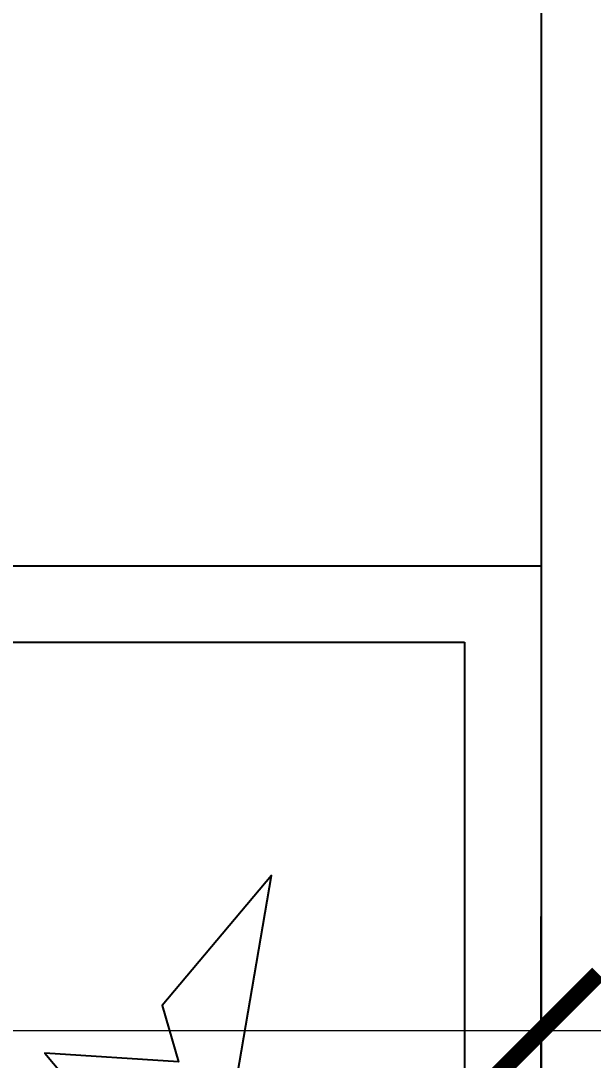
# Model space of a CAD drawing. Header units: millimetres. Extents: x 92928 to 223128, y -11456 to 21098.
# Drawn here: x 185891.9 to 186041.8, y 12718.1 to 12990.4 of the extents above; entities that cross this region are included whole.
import ezdxf

# ---------------------------------------------------------------- set-up
doc = ezdxf.new("R2010")
doc.units = ezdxf.units.MM
doc.layers.get('Defpoints').update_dxf_attribs({"color": 250})
doc.layers.add('_ACM-A-ANNO-DIMS', color=2, linetype='Continuous', lineweight=13)
doc.layers.add('_ACM-A-ANNO-DIMS @ 15', color=2, linetype='Continuous', lineweight=13)
doc.layers.add('I-PL-IDS-MILL', color=40, linetype='Continuous')
doc.styles.add('Arial', font='ARIALUNI.ttf')
doc.dimstyles.new('Aec-Arch-M-注释性', dxfattribs={"dimscale": 2, "dimtxt": 2.5, "dimasz": 2, "dimexe": 2, "dimexo": 2, "dimgap": 0.8, "dimtad": 1, "dimdec": 0, "dimrnd": 5, "dimzin": 3, "dimdsep": 46, "dimtxsty": 'Arial', "dimblk": 'WALL TYPE$0$_ArchTick', "dimcen": 2.5, "dimdle": 2, "dimclrd": 256, "dimclrt": 256, "dimazin": 2, "dimtfac": 0.75, "dimtdec": 0, "dimtix": 1, "dimtmove": 2, "dimatfit": 2, "dimfxl": 5, "dimfxlon": 1, "dimtolj": 1, "dimtzin": 0, "dimlwd": -1, "dimarcsym": 0})

# ---------------------------------------------------------------- blocks, each defined once
blk = doc.blocks.new('WALL TYPE$0$_ArchTick')
at = {"color": 0, "linetype": 'ByBlock', "const_width": 0.15}
blk.add_lwpolyline([(-0.5, -0.5), (0.5, 0.5)], dxfattribs=at)
blk = doc.blocks.new('*D352')
at = {"layer": '_ACM-A-ANNO-DIMS', "transparency": 16777216}
blk.add_line((168650.71, 20715.74), (168650.71, 20865.74), dxfattribs=at)
at = {"layer": '_ACM-A-ANNO-DIMS', "color": 0, "lineweight": -2, "transparency": 16777216}
for p, q in [((168575.71, 20835.74), (168680.71, 20835.74)), ((168575.71, 20745.74), (168680.71, 20745.74))]:
    blk.add_line(p, q, dxfattribs=at)
at = {"layer": 'Defpoints', "color": 0, "transparency": 16777216}
for p in [(168453.93, 20835.74), (168650.71, 20835.74), (168453.93, 20745.74)]:
    blk.add_point(p, dxfattribs=at)
at = {"layer": '_ACM-A-ANNO-DIMS', "transparency": 16777216, "xscale": 30, "yscale": 30, "zscale": 30}
for p, rotation in [((168650.71, 20835.74), 90), ((168650.71, 20745.74), 270)]:
    blk.add_blockref('WALL TYPE$0$_ArchTick', p, dxfattribs=dict(at, rotation=rotation))
at = {"layer": '_ACM-A-ANNO-DIMS', "transparency": 16777216, "insert": (168619.55, 20790.74), "char_height": 37.5, "attachment_point": 5, "rotation": 90, "style": 'Arial'}
blk.add_mtext('\\A1;90', dxfattribs=at)
blk = doc.blocks.new('*D359')
at = {"layer": '_ACM-A-ANNO-DIMS', "transparency": 16777216}
blk.add_line((168650.71, 20805.74), (168650.71, 21065.63), dxfattribs=at)
at = {"layer": '_ACM-A-ANNO-DIMS', "color": 0, "lineweight": -2, "transparency": 16777216}
for p, q in [((168575.71, 21035.63), (168680.71, 21035.63)), ((168575.71, 20835.74), (168680.71, 20835.74))]:
    blk.add_line(p, q, dxfattribs=at)
at = {"layer": 'Defpoints', "color": 0, "transparency": 16777216}
for p in [(168453.93, 21035.63), (168650.71, 21035.63), (168453.93, 20835.74)]:
    blk.add_point(p, dxfattribs=at)
at = {"layer": '_ACM-A-ANNO-DIMS', "transparency": 16777216, "xscale": 30, "yscale": 30, "zscale": 30}
for p, rotation in [((168650.71, 21035.63), 90), ((168650.71, 20835.74), 270)]:
    blk.add_blockref('WALL TYPE$0$_ArchTick', p, dxfattribs=dict(at, rotation=rotation))
at = {"layer": '_ACM-A-ANNO-DIMS', "transparency": 16777216, "insert": (168619.55, 20935.69), "char_height": 37.5, "attachment_point": 5, "rotation": 90, "style": 'Arial'}
blk.add_mtext('\\A1;200', dxfattribs=at)
blk = doc.blocks.new('2008092313492155')
at = {"color": 8}
blk.add_lwpolyline([(2077.88, -120.09), (2279.22, -154.67), (2219.86, -174.35), (2329.01, -2.85), (2549.76, -40.62), (2464.61, 30.98), (2427.57, 20.2), (2433.38, 107.83), (2380.4, 63.5), (2350.58, 50), (2323.75, 114.48)], dxfattribs=at)
blk = doc.blocks.new('K_1224000099')
at = {"layer": 'I-PL-IDS-MILL'}
for points in [[(-2110, -1673.1), (-3420, -1673.1), (-3420, -1493.21), (-2110, -1493.21)], [(-2130, -1653.1), (-3400, -1653.1), (-3400, -1513.21), (-2130, -1513.21)]]:
    blk.add_lwpolyline(points, close=True, dxfattribs=at)
blk.add_lwpolyline([(3170.69, -3110.71, 0.5221), (3440, -2923.1), (3440, -2173.1, 0.414214), (2940, -1673.1), (-2940, -1673.1, 0.414214), (-3440, -2173.1), (-3440, -2923.1, 0.5221), (-3170.69, -3110.71, 0.5221)], format="xyb", dxfattribs=at)
at = {"xscale": 0.4, "yscale": 0.4, "zscale": 0.4}
blk.add_blockref('2008092313492155', (-3211.04, -1586.28), dxfattribs=at)
at = {"layer": '_ACM-A-ANNO-DIMS @ 15'}
for base, p1, p2, picture, middle in [((-2231.88, -1473.21), (-2428.66, -1673.1), (-2428.66, -1473.21), '*D359', (-2263.04, -1573.15)), ((-2231.88, -1673.1), (-2428.66, -1763.1), (-2428.66, -1673.1), '*D352', (-2263.04, -1718.1))]:
    dim = blk.add_linear_dim(base=base, p1=p1, p2=p2, angle=90, dimstyle='Aec-Arch-M-注释性', override={"dimscale": 15, "dimzin": 8, "dimtix": 1, "dimtofl": 1, "dimtmove": 2, "dimatfit": 2}, dxfattribs=at)
    dim.commit()
    dim.dimension.update_dxf_attribs({"geometry": picture, "text_midpoint": middle, "insert": (-170882.59, -22508.84)})

msp = doc.modelspace()

# ---------------------------------------------------------------- block references
at = {"rotation": 90}
msp.add_blockref('K_1224000099', (184355.07, 14957.64), dxfattribs=at)

doc.saveas('drawing.dxf')
